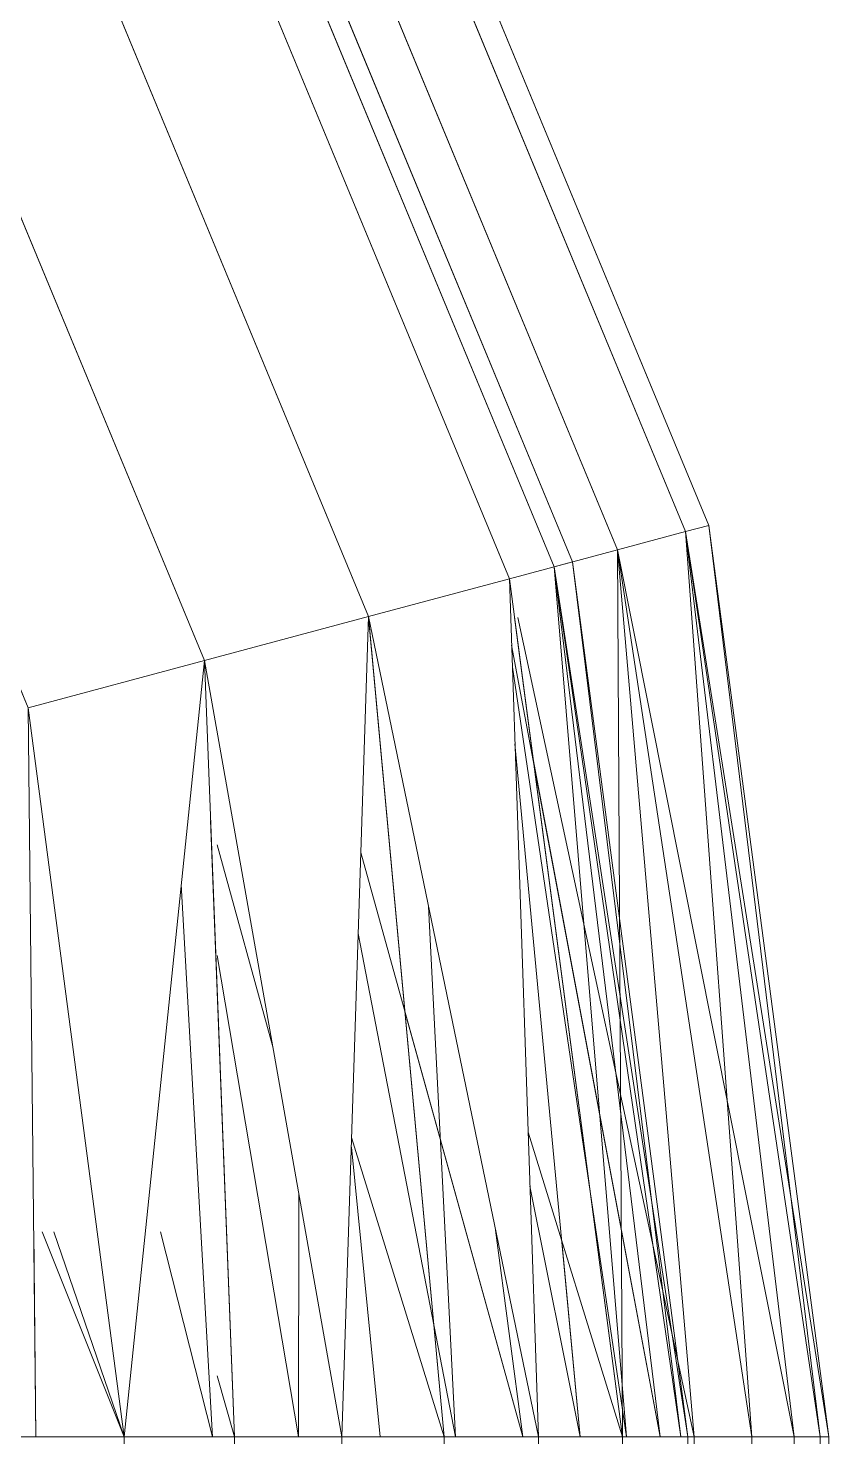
# Model space of a CAD drawing. Header units: centimetres. Extents: x -13689 to 3489, y -437 to 1921.
# Drawn here: x -2935.602 to -2935.034, y 188.8 to 189.8 of the extents above; entities that cross this region are included whole.
import ezdxf

# ---------------------------------------------------------------- set-up
doc = ezdxf.new("R2010")
doc.units = ezdxf.units.CM
doc.layers.add('M-EQPM', color=7, linetype='Continuous', lineweight=9)

# ---------------------------------------------------------------- blocks, each defined once
blk = doc.blocks.new('EQ-05-007 - EQ-05-007_dwg_Agrupar_314-1548995-Sección 3-2')
at = {"layer": 'M-EQPM', "color": 136, "true_color": 0x007f7f}
for p, q in [((-2068.0121, 189.4426), (-2068.2602, 190.0415)), ((-2068.0121, 189.4426), (-2068.2602, 190.0415)), ((-2067.9957, 189.447), (-2068.2454, 190.05)), ((-2068.0604, 189.4297), (-2068.3034, 190.0165)), ((-2068.0604, 189.4297), (-2068.3034, 190.0165)), ((-2068.1054, 189.4176), (-2068.3438, 189.9932)), ((-2068.1054, 189.4176), (-2068.3438, 189.9932)), ((-2068.0923, 189.4212), (-2068.332, 190)), ((-2068.0604, 189.4297), (-2068.0121, 189.4426)), ((-2068.0121, 189.4426), (-2068.0604, 189.4297)), ((-2068.0121, 189.4426), (-2067.9957, 189.447)), ((-2067.9957, 189.447), (-2068.0121, 189.4426)), ((-2067.965, 188.8), (-2068.0121, 189.4426)), ((-2068.0121, 189.4426), (-2067.935, 188.8)), ((-2068.0121, 189.4426), (-2067.9105, 188.8)), ((-2068.0121, 189.4426), (-2067.9167, 188.8)), ((-2067.9167, 188.8), (-2068.0121, 189.4426)), ((-2068.0121, 189.4426), (-2067.935, 188.8)), ((-2067.9957, 189.447), (-2067.9105, 188.8)), ((-2067.9957, 189.447), (-2067.9167, 188.8)), ((-2068.1371, 189.4091), (-2068.0604, 189.4297)), ((-2068.0604, 189.4297), (-2068.1371, 189.4091)), ((-2068.1054, 189.4176), (-2068.0923, 189.4212)), ((-2068.0923, 189.4212), (-2068.1054, 189.4176)), ((-2068.0105, 188.8), (-2068.0923, 189.4212)), ((-2068.0154, 188.8), (-2068.0923, 189.4212)), ((-2068.006, 188.8), (-2068.0604, 189.4297)), ((-2068.0604, 189.4297), (-2067.965, 188.8)), ((-2067.935, 188.8), (-2068.0604, 189.4297)), ((-2068.0604, 189.4297), (-2067.965, 188.8)), ((-2068.0604, 189.4297), (-2068.006, 188.8)), ((-2068.0604, 189.4297), (-2068.0569, 188.8)), ((-2068.0541, 188.8), (-2068.1054, 189.4176)), ((-2068.1054, 189.4176), (-2068.0301, 188.8)), ((-2068.1054, 189.4176), (-2068.0105, 188.8)), ((-2068.1054, 189.4176), (-2068.0154, 188.8)), ((-2068.0154, 188.8), (-2068.1054, 189.4176)), ((-2068.1054, 189.4176), (-2068.0301, 188.8)), ((-2068.0154, 188.8), (-2068.1054, 189.4176)), ((-2068.1054, 189.4176), (-2068.0541, 188.8)), ((-2068.1312, 189.3817), (-2068.006, 188.8)), ((-2068.1312, 189.3817), (-2068.006, 188.8)), ((-2068.1312, 189.3817), (-2068.006, 188.8)), ((-2068.0301, 188.8), (-2068.1201, 189.2798)), ((-2068.1201, 189.2798), (-2068.0301, 188.8)), ((-2068.1201, 189.2798), (-2068.0301, 188.8)), ((-2068.1945, 189.1764), (-2068.1754, 188.8)), ((-2068.1754, 188.8), (-2068.1945, 189.1764)), ((-2068.1754, 188.8), (-2068.1945, 189.1764)), ((-2068.3445, 189.1418), (-2068.2869, 188.8)), ((-2068.3445, 189.1418), (-2068.2869, 188.8)), ((-2068.3445, 189.1418), (-2068.2869, 188.8)), ((-2068.3445, 189.1418), (-2068.2869, 188.8)), ((-2068.3445, 189.1418), (-2068.2869, 188.8)), ((-2068.3445, 189.1418), (-2068.2869, 188.8)), ((-2068.2113, 189.1019), (-2068.1277, 188.8)), ((-2068.2113, 189.1019), (-2068.1277, 188.8)), ((-2068.2113, 189.1019), (-2068.1277, 188.8)), ((-2068.2869, 188.8), (-2068.2865, 188.972)), ((-2068.2869, 188.8), (-2068.2865, 188.972)), ((-2068.2869, 188.8), (-2068.2865, 188.972)), ((-2068.1226, 188.978), (-2068.0869, 188.8)), ((-2068.1226, 188.978), (-2068.0869, 188.8)), ((-2068.1226, 188.978), (-2068.0869, 188.8)), ((-2068.4746, 188.9456), (-2068.4731, 188.8)), ((-2068.4746, 188.9456), (-2068.4731, 188.8)), ((-2068.4746, 188.9456), (-2068.4731, 188.8)), ((-2068.147, 188.9466), (-2068.1277, 188.8)), ((-2068.1277, 188.8), (-2068.147, 188.9466)), ((-2068.147, 188.9466), (-2068.1277, 188.8)), ((-2068.147, 188.9466), (-2068.1277, 188.8)), ((-2068.1277, 188.8), (-2068.147, 188.9466)), ((-2068.1277, 188.8), (-2068.147, 188.9466)), ((-2068.0869, 188.8), (-2068.1, 188.939)), ((-2068.1, 188.939), (-2068.0869, 188.8)), ((-2068.1, 188.939), (-2068.0869, 188.8)), ((-2068.1, 188.939), (-2068.0869, 188.8)), ((-2068.0869, 188.8), (-2068.1, 188.939)), ((-2068.0869, 188.8), (-2068.1, 188.939)), ((-2067.935, 188.8), (-2067.9167, 188.8)), ((-2067.9167, 188.8), (-2067.935, 188.8)), ((-2067.9167, 188.8), (-2067.9105, 188.8)), ((-2067.9167, 188.8), (-2067.9167, 186.8)), ((-2067.9105, 188.8), (-2067.9167, 188.8)), ((-2067.9167, 188.8), (-2067.9167, 186.8)), ((-2067.9105, 188.8), (-2067.9105, 186.8))]:
    blk.add_line(p, q, dxfattribs=at)
at = {"layer": 'M-EQPM', "color": 136, "true_color": 0x007f7f, "flags": 128}
for points in [[(-2070.4105, 191.2755), (-2069.7679, 191.1984), (-2069.169, 190.9503), (-2069.1605, 190.9651), (-2068.6427, 190.5678), (-2068.6548, 190.5557), (-2068.2602, 190.0415), (-2068.3034, 190.0165), (-2068.0604, 189.4297), (-2068.1371, 189.4091)], [(-2068.006, 188.8), (-2068.0604, 189.4297), (-2068.3034, 190.0165), (-2068.2602, 190.0415), (-2068.6548, 190.5557), (-2068.6427, 190.5678), (-2068.6548, 190.5557), (-2069.169, 190.9503), (-2069.194, 190.9071), (-2069.7808, 191.1501), (-2069.7679, 191.1984), (-2069.169, 190.9503), (-2069.1605, 190.9651), (-2068.6427, 190.5678), (-2068.2454, 190.05), (-2068.2602, 190.0415), (-2068.0121, 189.4426), (-2068.0604, 189.4297), (-2067.965, 188.8)], [(-2067.965, 188.8), (-2068.0604, 189.4297), (-2067.935, 188.8), (-2068.0604, 189.4297), (-2068.0121, 189.4426), (-2068.2602, 190.0415), (-2068.2454, 190.05), (-2068.6427, 190.5678), (-2068.6548, 190.5557), (-2069.169, 190.9503), (-2069.194, 190.9071), (-2069.7808, 191.1501), (-2069.8014, 191.0734)], [(-2069.7893, 191.1182), (-2069.7929, 191.1051), (-2069.2173, 190.8667), (-2069.2105, 190.8785), (-2068.7134, 190.4971), (-2068.7231, 190.4874), (-2068.3438, 189.9932), (-2068.332, 190), (-2068.0923, 189.4212), (-2068.1054, 189.4176), (-2068.0154, 188.8)], [(-2068.0301, 188.8), (-2068.1054, 189.4176), (-2068.3438, 189.9932), (-2068.332, 190), (-2068.7134, 190.4971), (-2068.7231, 190.4874), (-2069.2173, 190.8667), (-2069.2105, 190.8785), (-2069.7893, 191.1182), (-2069.7929, 191.1051), (-2069.2173, 190.8667), (-2069.2105, 190.8785), (-2068.7134, 190.4971), (-2068.7231, 190.4874), (-2068.3438, 189.9932), (-2068.332, 190), (-2068.0923, 189.4212), (-2068.1054, 189.4176), (-2068.0154, 188.8)], [(-2068.0301, 188.8), (-2068.1054, 189.4176), (-2068.3438, 189.9932), (-2068.332, 190), (-2068.7134, 190.4971), (-2068.7231, 190.4874), (-2069.2173, 190.8667), (-2069.2105, 190.8785), (-2069.7893, 191.1182)], [(-2067.9957, 189.447), (-2068.2454, 190.05), (-2068.2602, 190.0415), (-2068.6548, 190.5557), (-2068.6901, 190.5204), (-2069.194, 190.9071), (-2069.2337, 190.8382)], [(-2069.2337, 190.8382), (-2069.194, 190.9071), (-2068.6901, 190.5204), (-2068.6548, 190.5557), (-2068.2602, 190.0415), (-2068.2454, 190.05), (-2067.9957, 189.447)], [(-2068.7463, 190.4642), (-2068.6901, 190.5204), (-2068.3034, 190.0165), (-2068.2602, 190.0415), (-2068.0121, 189.4426), (-2067.9957, 189.447), (-2068.0121, 189.4426), (-2067.935, 188.8), (-2067.9167, 188.8)], [(-2067.935, 188.8), (-2067.9167, 188.8), (-2068.0121, 189.4426), (-2068.2602, 190.0415), (-2068.3034, 190.0165), (-2068.6901, 190.5204), (-2068.7463, 190.4642)], [(-2068.3723, 189.9768), (-2068.3034, 190.0165), (-2068.0604, 189.4297), (-2068.0121, 189.4426), (-2067.965, 188.8)], [(-2068.3723, 189.9768), (-2068.3034, 190.0165), (-2068.0604, 189.4297), (-2068.0121, 189.4426), (-2067.935, 188.8)], [(-2068.3784, 189.9732), (-2068.3438, 189.9932), (-2068.1054, 189.4176)], [(-2068.1054, 189.4176), (-2068.3438, 189.9932), (-2068.3784, 189.9732)], [(-2067.9105, 186.8), (-2067.9105, 188.8), (-2067.9167, 188.8), (-2067.9105, 188.8), (-2068.0121, 189.4426), (-2067.9105, 188.8), (-2067.9957, 189.447), (-2068.0121, 189.4426), (-2067.9167, 188.8), (-2067.9167, 186.8)], [(-2067.9167, 186.8), (-2067.9167, 188.8), (-2068.0121, 189.4426), (-2067.9957, 189.447), (-2067.9167, 188.8), (-2067.9957, 189.447), (-2067.9105, 188.8), (-2067.9167, 188.8), (-2067.9105, 188.8), (-2067.9105, 186.8)], [(-2067.965, 188.8), (-2068.0121, 189.4426), (-2067.935, 188.8)], [(-2067.9167, 188.8), (-2068.0121, 189.4426), (-2067.935, 188.8), (-2067.9167, 188.8), (-2067.9167, 186.8)], [(-2067.965, 188.8), (-2068.0604, 189.4297), (-2068.1371, 189.4091)], [(-2068.006, 188.8), (-2068.0604, 189.4297), (-2068.1371, 189.4091)], [(-2068.006, 188.8), (-2068.0604, 189.4297), (-2068.1371, 189.4091)], [(-2068.0301, 188.8), (-2068.1054, 189.4176), (-2068.0923, 189.4212), (-2068.0154, 188.8)], [(-2068.0105, 188.8), (-2068.1054, 189.4176), (-2068.0923, 189.4212), (-2068.0105, 188.8)], [(-2068.0105, 188.8), (-2068.0923, 189.4212), (-2068.0154, 188.8)], [(-2067.965, 188.8), (-2068.0604, 189.4297), (-2068.006, 188.8)], [(-2068.0105, 188.8), (-2068.1054, 189.4176), (-2068.0154, 188.8)], [(-2068.0301, 188.8), (-2068.1054, 189.4176), (-2068.0541, 188.8)]]:
    blk.add_lwpolyline(points, dxfattribs=at)
blk.add_lwpolyline([(-2068.0569, 188.8), (-2068.0604, 189.4297)], close=True, dxfattribs=at)
blk = doc.blocks.new('EQ-05-007 - EQ-05-007_dwg_Agrupar_317-1548996-Sección 3-2')
at = {"layer": 'M-EQPM', "color": 136, "true_color": 0x007f7f}
for p, q in [((-2068.2602, 190.0415), (-2068.0121, 189.4426)), ((-2068.0121, 189.4426), (-2068.2602, 190.0415)), ((-2068.2454, 190.05), (-2067.9957, 189.447)), ((-2068.3034, 190.0165), (-2068.0604, 189.4297)), ((-2068.3034, 190.0165), (-2068.0604, 189.4297)), ((-2068.3438, 189.9932), (-2068.1054, 189.4176)), ((-2068.1054, 189.4176), (-2068.3438, 189.9932)), ((-2068.332, 190), (-2068.0923, 189.4212)), ((-2068.3723, 189.9768), (-2068.1371, 189.4091)), ((-2068.4619, 189.925), (-2068.2372, 189.3823)), ((-2068.5664, 189.8647), (-2068.3536, 189.3511)), ((-2068.0604, 189.4297), (-2068.0121, 189.4426)), ((-2068.0121, 189.4426), (-2068.0604, 189.4297)), ((-2068.0121, 189.4426), (-2067.9957, 189.447)), ((-2067.9957, 189.447), (-2068.0121, 189.4426)), ((-2067.965, 188.8), (-2068.0121, 189.4426)), ((-2067.935, 188.8), (-2068.0121, 189.4426)), ((-2067.9167, 188.8), (-2068.0121, 189.4426)), ((-2067.9105, 188.8), (-2068.0121, 189.4426)), ((-2067.9167, 188.8), (-2068.0121, 189.4426)), ((-2067.935, 188.8), (-2068.0121, 189.4426)), ((-2067.9105, 188.8), (-2067.9957, 189.447)), ((-2067.9167, 188.8), (-2067.9957, 189.447)), ((-2068.1371, 189.4091), (-2068.0604, 189.4297)), ((-2068.0604, 189.4297), (-2068.1371, 189.4091)), ((-2068.1054, 189.4176), (-2068.0923, 189.4212)), ((-2068.0923, 189.4212), (-2068.1054, 189.4176)), ((-2068.0105, 188.8), (-2068.0923, 189.4212)), ((-2068.0154, 188.8), (-2068.0923, 189.4212)), ((-2068.0569, 188.8), (-2068.0604, 189.4297)), ((-2068.006, 188.8), (-2068.0604, 189.4297)), ((-2067.965, 188.8), (-2068.0604, 189.4297)), ((-2067.935, 188.8), (-2068.0604, 189.4297)), ((-2067.965, 188.8), (-2068.0604, 189.4297)), ((-2068.006, 188.8), (-2068.0604, 189.4297)), ((-2068.0541, 188.8), (-2068.1054, 189.4176)), ((-2068.0301, 188.8), (-2068.1054, 189.4176)), ((-2068.0154, 188.8), (-2068.1054, 189.4176)), ((-2068.0105, 188.8), (-2068.1054, 189.4176)), ((-2068.0154, 188.8), (-2068.1054, 189.4176)), ((-2068.0301, 188.8), (-2068.1054, 189.4176)), ((-2068.1054, 189.4176), (-2068.0154, 188.8)), ((-2068.1054, 189.4176), (-2068.0541, 188.8)), ((-2068.2372, 189.3823), (-2068.1371, 189.4091)), ((-2068.1166, 188.8), (-2068.1371, 189.4091)), ((-2068.0569, 188.8), (-2068.1371, 189.4091)), ((-2068.3536, 189.3511), (-2068.2372, 189.3823)), ((-2068.256, 188.8), (-2068.2372, 189.3823)), ((-2068.1835, 188.8), (-2068.2372, 189.3823)), ((-2068.1166, 188.8), (-2068.2372, 189.3823)), ((-2068.2372, 189.3823), (-2068.1835, 188.8)), ((-2068.1835, 188.8), (-2068.2371, 189.3817)), ((-2068.1835, 188.8), (-2068.2371, 189.3817)), ((-2068.1835, 188.8), (-2068.2371, 189.3817)), ((-2068.0569, 188.8), (-2068.1335, 189.3817)), ((-2068.0569, 188.8), (-2068.1335, 189.3817)), ((-2068.0569, 188.8), (-2068.1335, 189.3817)), ((-2068.006, 188.8), (-2068.1312, 189.3817)), ((-2068.1312, 189.3817), (-2068.006, 188.8)), ((-2068.006, 188.8), (-2068.1312, 189.3817)), ((-2068.0301, 188.8), (-2068.1356, 189.3621)), ((-2068.0301, 188.8), (-2068.1356, 189.3621)), ((-2068.0301, 188.8), (-2068.1356, 189.3621)), ((-2068.4786, 189.3176), (-2068.3536, 189.3511)), ((-2068.4105, 188.8), (-2068.3536, 189.3511)), ((-2068.3323, 188.8), (-2068.3536, 189.3511)), ((-2068.256, 188.8), (-2068.3536, 189.3511)), ((-2068.0541, 188.8), (-2068.135, 189.3464)), ((-2068.0541, 188.8), (-2068.135, 189.3464)), ((-2068.135, 189.3464), (-2068.0541, 188.8)), ((-2068.0541, 188.8), (-2068.135, 189.3464)), ((-2068.135, 189.3464), (-2068.0541, 188.8)), ((-2068.0541, 188.8), (-2068.135, 189.3464)), ((-2068.4731, 188.8), (-2068.4786, 189.3176)), ((-2068.4105, 188.8), (-2068.4786, 189.3176)), ((-2068.4786, 189.3176), (-2068.4731, 188.8)), ((-2068.4786, 189.3176), (-2068.4731, 188.8)), ((-2068.4105, 188.8), (-2068.4786, 189.3176)), ((-2068.0869, 188.8), (-2068.1332, 189.292)), ((-2068.0869, 188.8), (-2068.1332, 189.292)), ((-2068.0869, 188.8), (-2068.1332, 189.292)), ((-2068.0869, 188.8), (-2068.1332, 189.292)), ((-2068.0869, 188.8), (-2068.1332, 189.292)), ((-2068.0869, 188.8), (-2068.1332, 189.292)), ((-2068.3323, 188.8), (-2068.3492, 189.2375)), ((-2068.3492, 189.2375), (-2068.3323, 188.8)), ((-2068.3492, 189.2375), (-2068.3323, 188.8)), ((-2068.305, 189.0768), (-2068.3445, 189.2203)), ((-2068.3445, 189.2203), (-2068.305, 189.0768)), ((-2068.3445, 189.2203), (-2068.305, 189.0768)), ((-2068.1277, 188.8), (-2068.2426, 189.2147)), ((-2068.2426, 189.2147), (-2068.1277, 188.8)), ((-2068.2426, 189.2147), (-2068.1277, 188.8)), ((-2068.3479, 188.8), (-2068.37, 189.1921)), ((-2068.3479, 188.8), (-2068.37, 189.1921)), ((-2068.3479, 188.8), (-2068.37, 189.1921)), ((-2068.3479, 188.8), (-2068.37, 189.1921)), ((-2068.37, 189.1921), (-2068.3479, 188.8)), ((-2068.37, 189.1921), (-2068.3479, 188.8)), ((-2068.1754, 188.8), (-2068.1945, 189.1764)), ((-2068.1754, 188.8), (-2068.1945, 189.1764)), ((-2068.1754, 188.8), (-2068.1945, 189.1764)), ((-2068.1754, 188.8), (-2068.2444, 189.1572)), ((-2068.1754, 188.8), (-2068.2444, 189.1572)), ((-2068.2444, 189.1572), (-2068.1754, 188.8)), ((-2068.2444, 189.1572), (-2068.1754, 188.8)), ((-2068.1754, 188.8), (-2068.2444, 189.1572)), ((-2068.1754, 188.8), (-2068.2444, 189.1572)), ((-2068.2869, 188.8), (-2068.3445, 189.1418)), ((-2068.2869, 188.8), (-2068.3445, 189.1418)), ((-2068.3445, 189.1418), (-2068.2869, 188.8)), ((-2068.3445, 189.1418), (-2068.2869, 188.8)), ((-2068.2869, 188.8), (-2068.3445, 189.1418)), ((-2068.2869, 188.8), (-2068.3445, 189.1418)), ((-2068.1835, 188.8), (-2068.2491, 189.0125)), ((-2068.1835, 188.8), (-2068.2491, 189.0125)), ((-2068.2491, 189.0125), (-2068.1835, 188.8)), ((-2068.0569, 188.8), (-2068.1239, 189.0163)), ((-2068.0569, 188.8), (-2068.1239, 189.0163)), ((-2068.1239, 189.0163), (-2068.0569, 188.8)), ((-2068.2289, 188.8), (-2068.2493, 189.0057)), ((-2068.2289, 188.8), (-2068.2493, 189.0057)), ((-2068.2493, 189.0057), (-2068.2289, 188.8)), ((-2068.2289, 188.8), (-2068.2493, 189.0057)), ((-2068.2493, 189.0057), (-2068.2289, 188.8)), ((-2068.2289, 188.8), (-2068.2493, 189.0057)), ((-2068.2869, 188.8), (-2068.2865, 188.972)), ((-2068.2869, 188.8), (-2068.2865, 188.972)), ((-2068.2869, 188.8), (-2068.2865, 188.972)), ((-2068.0869, 188.8), (-2068.1226, 188.978)), ((-2068.1226, 188.978), (-2068.0869, 188.8)), ((-2068.1226, 188.978), (-2068.0869, 188.8)), ((-2068.4105, 188.8), (-2068.4686, 188.9456)), ((-2068.4105, 188.8), (-2068.4686, 188.9456)), ((-2068.4686, 188.9456), (-2068.4105, 188.8)), ((-2068.4105, 188.8), (-2068.4604, 188.9456)), ((-2068.4604, 188.9456), (-2068.4105, 188.8)), ((-2068.4604, 188.9456), (-2068.4105, 188.8)), ((-2068.3479, 188.8), (-2068.3847, 188.9456)), ((-2068.3479, 188.8), (-2068.3847, 188.9456)), ((-2068.3479, 188.8), (-2068.3847, 188.9456)), ((-2068.1277, 188.8), (-2068.147, 188.9466)), ((-2068.1277, 188.8), (-2068.147, 188.9466)), ((-2068.1277, 188.8), (-2068.147, 188.9466)), ((-2068.147, 188.9466), (-2068.1277, 188.8)), ((-2068.1277, 188.8), (-2068.147, 188.9466)), ((-2068.1277, 188.8), (-2068.147, 188.9466)), ((-2068.3323, 188.8), (-2068.3445, 188.8432)), ((-2068.4105, 188.8), (-2068.4887, 188.8)), ((-2068.3323, 188.8), (-2068.4105, 188.8)), ((-2068.4105, 186.8), (-2068.4105, 188.8)), ((-2068.3323, 188.8), (-2068.3323, 186.8)), ((-2068.3323, 188.8), (-2068.256, 188.8)), ((-2068.256, 188.8), (-2068.256, 186.8)), ((-2068.256, 188.8), (-2068.1835, 188.8)), ((-2068.1835, 188.8), (-2068.1835, 186.8)), ((-2068.1835, 188.8), (-2068.1166, 188.8)), ((-2068.1166, 186.8), (-2068.1166, 188.8)), ((-2068.1166, 188.8), (-2068.0569, 188.8)), ((-2068.0569, 188.8), (-2068.0569, 186.8)), ((-2068.0569, 188.8), (-2068.006, 188.8)), ((-2068.0105, 188.8), (-2068.0105, 186.8)), ((-2068.006, 186.8), (-2068.006, 188.8)), ((-2068.006, 188.8), (-2067.965, 188.8)), ((-2067.965, 186.8), (-2067.965, 188.8)), ((-2067.965, 188.8), (-2067.935, 188.8)), ((-2067.935, 186.8), (-2067.935, 188.8)), ((-2067.935, 188.8), (-2067.9167, 188.8)), ((-2067.9167, 188.8), (-2067.935, 188.8)), ((-2067.9167, 186.8), (-2067.9167, 188.8)), ((-2067.9167, 188.8), (-2067.9105, 188.8)), ((-2067.9105, 188.8), (-2067.9167, 188.8)), ((-2067.9167, 186.8), (-2067.9167, 188.8)), ((-2067.9105, 186.8), (-2067.9105, 188.8))]:
    blk.add_line(p, q, dxfattribs=at)
at = {"layer": 'M-EQPM', "color": 136, "true_color": 0x007f7f, "flags": 128}
for points in [[(-2068.2372, 189.3823), (-2068.4619, 189.925), (-2068.3723, 189.9768), (-2068.7463, 190.4642), (-2068.6901, 190.5204), (-2069.194, 190.9071), (-2069.169, 190.9503), (-2069.7679, 191.1984), (-2070.4105, 191.2938), (-2070.4105, 191.2755), (-2086.4105, 191.2755), (-2087.0531, 191.1984), (-2087.652, 190.9503), (-2087.6605, 190.9651), (-2088.1783, 190.5678), (-2088.1662, 190.5557), (-2088.5608, 190.0415), (-2088.5175, 190.0165), (-2088.7606, 189.4297), (-2088.6839, 189.4091)], [(-2068.4619, 189.925), (-2068.5664, 189.8647), (-2068.3536, 189.3511), (-2068.4786, 189.3176), (-2068.6784, 189.8), (-2068.5664, 189.8647), (-2068.9048, 190.3057), (-2068.8195, 190.391), (-2069.2855, 190.7486), (-2069.2337, 190.8382), (-2069.8014, 191.0734), (-2069.7808, 191.1501), (-2070.4105, 191.2455), (-2069.7679, 191.1984), (-2070.4105, 191.2755), (-2070.4105, 191.2455), (-2086.4105, 191.2455), (-2086.4105, 191.2045), (-2087.0402, 191.1501), (-2087.0196, 191.0734)], [(-2070.4105, 191.2755), (-2069.7679, 191.1984), (-2069.7634, 191.2148), (-2069.1605, 190.9651), (-2069.169, 190.9503), (-2068.6548, 190.5557), (-2068.6901, 190.5204), (-2068.3034, 190.0165), (-2068.3723, 189.9768), (-2068.1371, 189.4091), (-2068.0604, 189.4297), (-2068.3034, 190.0165), (-2068.2602, 190.0415), (-2068.6548, 190.5557), (-2068.6427, 190.5678), (-2069.1605, 190.9651), (-2069.169, 190.9503), (-2069.7679, 191.1984), (-2069.7808, 191.1501), (-2070.4105, 191.2755), (-2069.7808, 191.1501), (-2070.4105, 191.2455)], [(-2070.4105, 191.2455), (-2069.7808, 191.1501), (-2069.7679, 191.1984), (-2069.169, 190.9503), (-2069.1605, 190.9651), (-2068.6427, 190.5678), (-2068.6548, 190.5557), (-2068.2602, 190.0415), (-2068.3034, 190.0165), (-2068.0604, 189.4297), (-2068.0121, 189.4426), (-2068.2602, 190.0415), (-2068.2454, 190.05), (-2068.6427, 190.5678), (-2068.6548, 190.5557), (-2069.169, 190.9503), (-2069.194, 190.9071), (-2069.7808, 191.1501), (-2070.4105, 191.2045)], [(-2069.7634, 191.2148), (-2069.7679, 191.1984), (-2069.169, 190.9503), (-2069.194, 190.9071), (-2068.6901, 190.5204), (-2068.7463, 190.4642), (-2068.3723, 189.9768), (-2068.4619, 189.925), (-2068.2372, 189.3823)], [(-2068.256, 188.8), (-2068.3536, 189.3511), (-2068.2372, 189.3823), (-2068.1371, 189.4091), (-2068.3723, 189.9768), (-2068.3034, 190.0165), (-2068.6901, 190.5204), (-2068.6548, 190.5557), (-2069.169, 190.9503), (-2069.1605, 190.9651), (-2069.7634, 191.2148)], [(-2068.0923, 189.4212), (-2068.332, 190), (-2068.3438, 189.9932), (-2068.7231, 190.4874), (-2068.7134, 190.4971), (-2069.2105, 190.8785), (-2069.2173, 190.8667), (-2069.7929, 191.1051), (-2070.4105, 191.1951), (-2069.7893, 191.1182), (-2070.4105, 191.2)], [(-2070.4105, 191.1951), (-2069.7893, 191.1182), (-2069.7929, 191.1051), (-2069.7893, 191.1182), (-2069.2105, 190.8785), (-2069.2173, 190.8667), (-2068.7231, 190.4874), (-2068.7134, 190.4971), (-2068.332, 190), (-2068.3438, 189.9932), (-2068.1054, 189.4176), (-2068.0923, 189.4212)], [(-2070.4105, 191.1804), (-2069.7929, 191.1051), (-2069.2173, 190.8667), (-2069.2105, 190.8785), (-2068.7134, 190.4971), (-2068.7231, 190.4874), (-2068.3438, 189.9932), (-2068.332, 190), (-2068.0923, 189.4212), (-2068.1054, 189.4176), (-2068.3438, 189.9932), (-2068.332, 190), (-2068.7134, 190.4971), (-2068.7231, 190.4874), (-2069.2173, 190.8667), (-2069.2105, 190.8785), (-2069.7893, 191.1182), (-2069.7929, 191.1051), (-2070.4105, 191.1951)], [(-2069.8014, 191.0734), (-2069.7808, 191.1501), (-2069.194, 190.9071), (-2069.169, 190.9503), (-2068.6548, 190.5557), (-2068.6427, 190.5678), (-2068.2454, 190.05), (-2068.2602, 190.0415), (-2068.0121, 189.4426), (-2067.935, 188.8), (-2067.935, 186.8)], [(-2068.4786, 189.3176), (-2068.6784, 189.8), (-2068.5664, 189.8647), (-2068.9048, 190.3057), (-2068.8195, 190.391), (-2069.2855, 190.7486), (-2069.2337, 190.8382), (-2069.8014, 191.0734), (-2069.9633, 191.1082)], [(-2067.965, 188.8), (-2068.0604, 189.4297), (-2068.0121, 189.4426), (-2067.9957, 189.447), (-2068.2454, 190.05), (-2068.2602, 190.0415), (-2068.6548, 190.5557), (-2068.6901, 190.5204), (-2069.194, 190.9071), (-2069.2337, 190.8382)], [(-2068.7463, 190.4642), (-2068.6901, 190.5204), (-2068.3034, 190.0165), (-2068.2602, 190.0415), (-2068.0121, 189.4426), (-2067.9957, 189.447), (-2068.2454, 190.05), (-2068.2602, 190.0415), (-2068.6548, 190.5557), (-2068.6901, 190.5204), (-2069.194, 190.9071), (-2069.2337, 190.8382)], [(-2068.7463, 190.4642), (-2068.6901, 190.5204), (-2068.3034, 190.0165), (-2068.2602, 190.0415), (-2068.0121, 189.4426), (-2068.0604, 189.4297), (-2068.3034, 190.0165), (-2068.3723, 189.9768)], [(-2068.3723, 189.9768), (-2068.3034, 190.0165), (-2068.0604, 189.4297), (-2067.965, 188.8)], [(-2068.3784, 189.9732), (-2068.3438, 189.9932), (-2068.1054, 189.4176)], [(-2068.3784, 189.9732), (-2068.3438, 189.9932), (-2068.1054, 189.4176), (-2068.0301, 188.8)], [(-2068.4619, 189.925), (-2068.5664, 189.8647), (-2068.3536, 189.3511), (-2068.2372, 189.3823)], [(-2067.935, 188.8), (-2068.0604, 189.4297), (-2067.935, 188.8), (-2068.0121, 189.4426), (-2068.0604, 189.4297), (-2068.1371, 189.4091)], [(-2067.9105, 186.8), (-2067.9105, 188.8), (-2067.9957, 189.447), (-2067.9167, 188.8), (-2067.9957, 189.447), (-2068.0121, 189.4426), (-2067.9167, 188.8), (-2067.935, 188.8)], [(-2067.935, 188.8), (-2067.9167, 188.8), (-2068.0121, 189.4426), (-2067.9957, 189.447), (-2067.9105, 188.8), (-2068.0121, 189.4426), (-2067.9105, 188.8)], [(-2067.935, 188.8), (-2068.0121, 189.4426), (-2067.9167, 188.8), (-2067.9105, 188.8), (-2067.9167, 188.8), (-2067.9167, 186.8)], [(-2067.9105, 188.8), (-2067.9167, 188.8), (-2068.0121, 189.4426), (-2067.935, 188.8)], [(-2068.0569, 188.8), (-2068.1371, 189.4091), (-2068.0604, 189.4297), (-2068.006, 188.8)], [(-2068.1371, 189.4091), (-2068.0604, 189.4297), (-2068.006, 188.8)], [(-2068.0154, 188.8), (-2068.0923, 189.4212), (-2068.1054, 189.4176)], [(-2068.0105, 188.8), (-2068.1054, 189.4176), (-2068.0923, 189.4212), (-2068.0105, 188.8)], [(-2068.0154, 188.8), (-2068.0923, 189.4212), (-2068.0105, 188.8)], [(-2067.965, 186.8), (-2067.965, 188.8), (-2068.0604, 189.4297), (-2068.006, 188.8)], [(-2067.965, 188.8), (-2068.0604, 189.4297), (-2068.006, 188.8)], [(-2068.0301, 188.8), (-2068.1054, 189.4176), (-2068.0541, 188.8)], [(-2068.0301, 188.8), (-2068.1054, 189.4176), (-2068.0154, 188.8)], [(-2068.0105, 188.8), (-2068.1054, 189.4176), (-2068.0154, 188.8)], [(-2068.0301, 188.8), (-2068.1054, 189.4176), (-2068.0154, 188.8)], [(-2068.1166, 188.8), (-2068.1371, 189.4091), (-2068.2372, 189.3823), (-2068.1166, 188.8), (-2068.1835, 188.8)], [(-2068.0569, 186.8), (-2068.0569, 188.8), (-2068.1371, 189.4091), (-2068.1166, 188.8)], [(-2068.1835, 188.8), (-2068.2372, 189.3823), (-2068.1166, 188.8), (-2068.0569, 188.8), (-2068.006, 188.8), (-2068.006, 186.8)], [(-2068.4786, 189.3176), (-2068.3536, 189.3511), (-2068.3323, 188.8)], [(-2068.256, 188.8), (-2068.3536, 189.3511), (-2068.3323, 188.8)], [(-2068.4887, 188.8), (-2068.4105, 188.8), (-2068.4786, 189.3176)]]:
    blk.add_lwpolyline(points, dxfattribs=at)
for points in [[(-2067.965, 188.8), (-2068.0121, 189.4426)], [(-2068.0569, 188.8), (-2068.0604, 189.4297)], [(-2068.256, 188.8), (-2068.2372, 189.3823)], [(-2068.4105, 188.8), (-2068.3536, 189.3511)], [(-2068.3445, 188.8432), (-2068.3323, 188.8)]]:
    blk.add_lwpolyline(points, close=True, dxfattribs=at)
blk = doc.blocks.new('EQ-05-007 - EQ-05-007_dwg_011_ENZUNCHADOR_dwg-1549000-Sección 3-2')
for name in ['EQ-05-007 - EQ-05-007_dwg_Agrupar_314-1548995-Sección 3-2', 'EQ-05-007 - EQ-05-007_dwg_Agrupar_317-1548996-Sección 3-2']:
    blk.add_blockref(name, (0, 0))
blk = doc.blocks.new('EQ-05-007 - EQ-05-007_dwg-1548992-Sección 3-2')
blk.add_blockref('EQ-05-007 - EQ-05-007_dwg_011_ENZUNCHADOR_dwg-1549000-Sección 3-2', (0, 0))
blk = doc.blocks.new('EQ-05-007 - EQ-05-007-1549005-Sección 3-2')
blk.add_blockref('EQ-05-007 - EQ-05-007_dwg-1548992-Sección 3-2', (0, 0))
blk = doc.blocks.new('PQ_RVR_MEP-01_ZZ_ZZ_MO_T_A_rvt-2-Sección 3-2')
at = {"layer": 'M-EQPM', "lineweight": 9}
blk.add_blockref('EQ-05-007 - EQ-05-007-1549005-Sección 3-2', (0, 0), dxfattribs=at)

msp = doc.modelspace()

# ---------------------------------------------------------------- block references
at = {"lineweight": 5}
msp.add_blockref('PQ_RVR_MEP-01_ZZ_ZZ_MO_T_A_rvt-2-Sección 3-2', (-867.1233, 0), dxfattribs=at)

doc.saveas('drawing.dxf')
